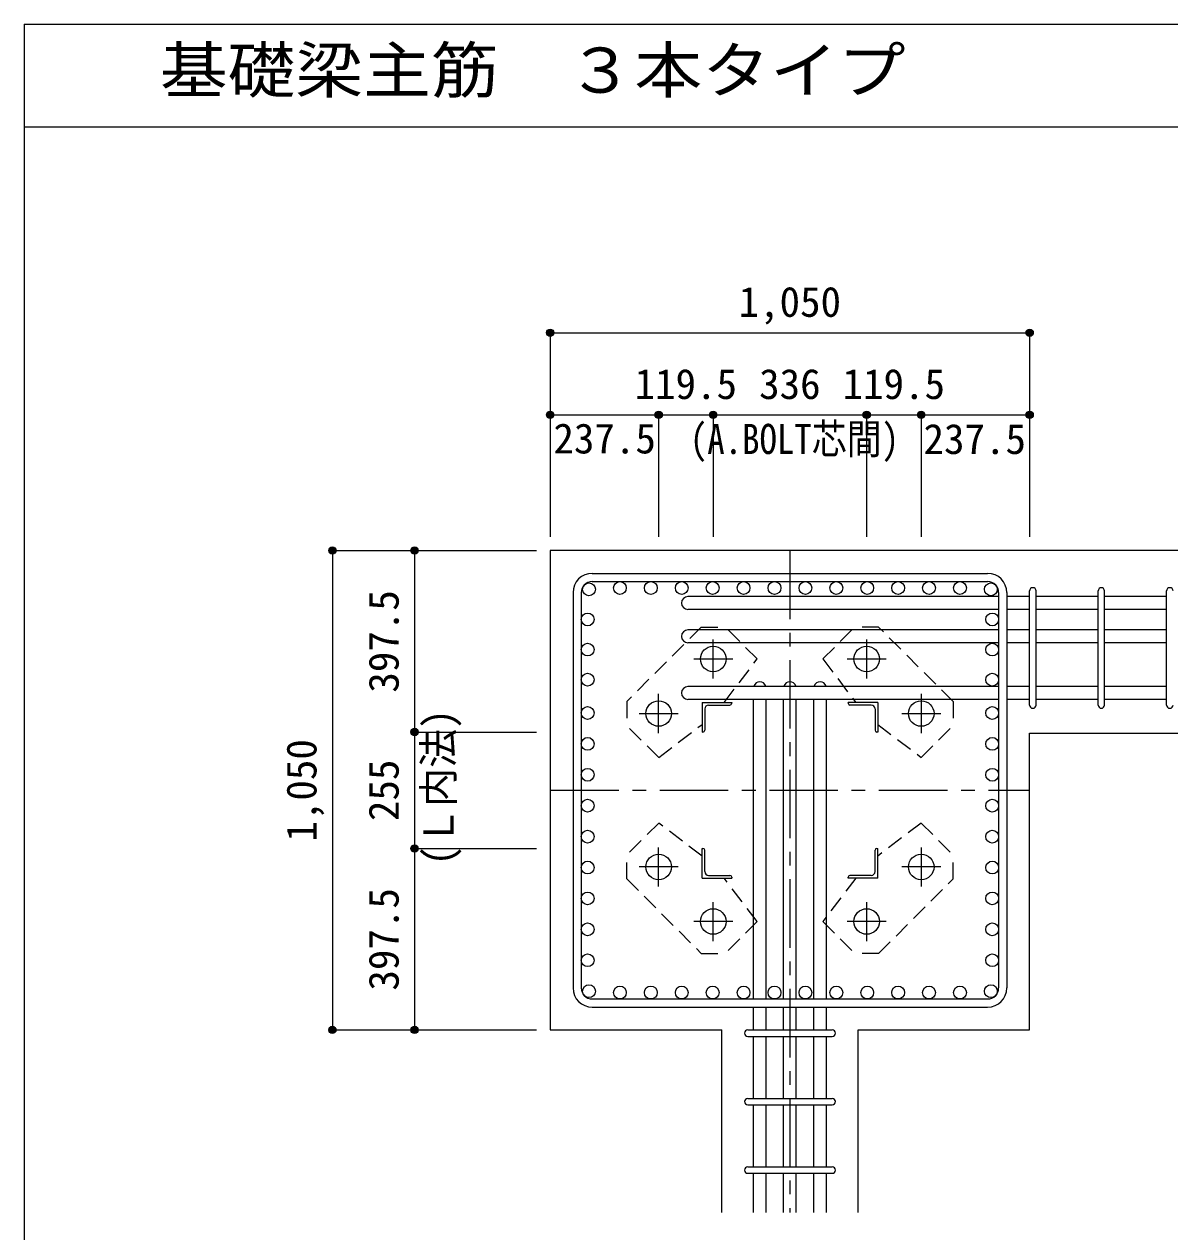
# Model space of a CAD drawing. Units: millimetres at full size, sheet at 1:30. Extents: x -5973 to 5954, y -4195 to 4201.
# Drawn here: x -5973 to -3464, y 1556 to 4201 of the extents above; entities that cross this region are included whole.
import ezdxf
from ezdxf.enums import TextEntityAlignment as Align

# ---------------------------------------------------------------- set-up
doc = ezdxf.new("R2010")
doc.units = ezdxf.units.MM
doc.header["$LTSCALE"] = 30
doc.header["$PDMODE"] = 32
doc.header["$PDSIZE"] = 15
doc.linetypes.add('CHAIN1', pattern=[8, 5, -1, 1, -1])
doc.linetypes.add('DASHED1', pattern=[1.8, 1.2, -0.6])
for name, color, linetype in [('0-1', 2, 'Continuous'), ('0-2', 4, 'Continuous'), ('0-3', 3, 'Continuous'), ('0-4', 7, 'Continuous'), ('0-5', 7, 'Continuous'), ('0-6', 7, 'Continuous'), ('0-7', 4, 'Continuous'), ('0-9', 4, 'DASHED1'), ('0-D', 4, 'Continuous'), ('6-7_文字', 7, 'Continuous'), ('F-0_枠', 6, 'Continuous')]:
    doc.layers.add(name, color=color, linetype=linetype)
doc.styles.add('ＭＳ ゴシック', font='')
doc.styles.get('ＭＳ ゴシック').set_extended_font_data('MS Gothic')

msp = doc.modelspace()

# ---------------------------------------------------------------- linework, layer by layer
at = {"layer": '0-1'}
for p, q in [((-3370.8, 3048.3), (-4820.8, 3048.3)), ((-4820.8, 3048.3), (-4820.8, 1998.3)), ((-3770.8, 2648.37), (-3370.8, 2648.37)), ((-3770.8, 1998.3), (-3770.8, 2648.37)), ((-4820.8, 1998.3), (-4445.3, 1998.3)), ((-4445.3, 1598.3), (-4445.3, 1998.3)), ((-4146.3, 1598.3), (-4146.3, 1998.3)), ((-4146.3, 1998.3), (-3770.8, 1998.3))]:
    msp.add_line(p, q, dxfattribs=at)
at = {"layer": '0-2', "linetype": 'CHAIN1'}
for p, q in [((-4463.8, 2768.1), (-4463.8, 2853.6)), ((-4127.8, 2853.6), (-4127.8, 2768.1)), ((-4506.6, 2810.8), (-4421.1, 2810.8)), ((-4170.5, 2810.8), (-4085, 2810.8)), ((-4583.3, 2648.6), (-4583.3, 2734.1)), ((-4008.3, 2734.1), (-4008.3, 2648.6)), ((-4626.1, 2691.3), (-4540.6, 2691.3)), ((-4051, 2691.3), (-3965.5, 2691.3)), ((-4583.3, 2312.5), (-4583.3, 2398)), ((-4008.3, 2398), (-4008.3, 2312.5)), ((-4540.6, 2355.3), (-4626.1, 2355.3)), ((-3965.5, 2355.3), (-4051, 2355.3)), ((-4463.8, 2193), (-4463.8, 2278.5)), ((-4127.8, 2278.5), (-4127.8, 2193)), ((-4421.1, 2235.8), (-4506.6, 2235.8)), ((-4085, 2235.8), (-4170.5, 2235.8))]:
    msp.add_line(p, q, dxfattribs=at)
at = {"layer": '0-2'}
for p, q in [((-4488.3, 2715.8), (-4423.3, 2715.8)), ((-4488.3, 2715.8), (-4488.3, 2650.8)), ((-4482.3, 2701.3), (-4482.3, 2654.8)), ((-4473.8, 2709.8), (-4427.3, 2709.8)), ((-4423.3, 2715.8), (-4423.3, 2713.8)), ((-4103.3, 2715.8), (-4168.3, 2715.8)), ((-4168.3, 2713.8), (-4168.3, 2715.8)), ((-4117.8, 2709.8), (-4164.3, 2709.8)), ((-4109.3, 2701.3), (-4109.3, 2654.8)), ((-4103.3, 2715.8), (-4103.3, 2650.8)), ((-4486.3, 2650.8), (-4488.3, 2650.8)), ((-4103.3, 2650.8), (-4105.3, 2650.8)), ((-4488.3, 2395.8), (-4486.3, 2395.8)), ((-4488.3, 2330.8), (-4488.3, 2395.8)), ((-4482.3, 2345.3), (-4482.3, 2391.8)), ((-4109.3, 2345.3), (-4109.3, 2391.8)), ((-4105.3, 2395.8), (-4103.3, 2395.8)), ((-4103.3, 2330.8), (-4103.3, 2395.8)), ((-4488.3, 2330.8), (-4423.3, 2330.8)), ((-4473.8, 2336.8), (-4427.3, 2336.8)), ((-4423.3, 2332.8), (-4423.3, 2330.8)), ((-4168.3, 2330.8), (-4168.3, 2332.8)), ((-4103.3, 2330.8), (-4168.3, 2330.8)), ((-4117.8, 2336.8), (-4164.3, 2336.8))]:
    msp.add_line(p, q, dxfattribs=at)
at = {"layer": '0-2', "color": 3}
for centre in [(-4463.8, 2810.8), (-4127.8, 2810.8), (-4583.3, 2691.3), (-4008.3, 2691.3), (-4583.3, 2355.3), (-4008.3, 2355.3), (-4463.8, 2235.8), (-4127.8, 2235.8)]:
    msp.add_circle(centre, 28, dxfattribs=at)
at = {"layer": '0-2'}
for centre, radius, start, end in [((-4473.8, 2701.3), 8.5, 90, 180), ((-4427.3, 2713.8), 4, 270, 0), ((-4164.3, 2713.8), 4, 180, 270), ((-4117.8, 2701.3), 8.5, 0, 90), ((-4486.3, 2654.8), 4, 270, 0), ((-4105.3, 2654.8), 4, 180, 270), ((-4486.3, 2391.8), 4, 0, 90), ((-4105.3, 2391.8), 4, 90, 180), ((-4473.8, 2345.3), 8.5, 180, 270), ((-4427.3, 2332.8), 4, 0, 90), ((-4164.3, 2332.8), 4, 90, 180), ((-4117.8, 2345.3), 8.5, 270, 0)]:
    msp.add_arc(centre, radius, start, end, dxfattribs=at)
at = {"layer": '0-3'}
for centre in [(-4735.87, 2963.37), (-4668.17, 2966.3), (-4600.47, 2966.3), (-4532.76, 2966.3), (-4465.06, 2966.3), (-4397.36, 2966.3), (-4329.65, 2966.3), (-4261.95, 2966.3), (-4194.25, 2966.3), (-4126.54, 2966.3), (-4058.84, 2966.3), (-3991.14, 2966.3), (-3923.43, 2966.3), (-3855.73, 2963.37), (-4738.7, 2897.37), (-3852.8, 2897.37), (-4738.8, 2831.37), (-3852.8, 2831.37), (-4738.8, 2765.37), (-3852.8, 2765.37), (-4738.8, 2692.56), (-3852.8, 2692.56), (-4738.8, 2624.85), (-3852.8, 2624.85), (-4738.8, 2557.15), (-3852.8, 2557.15), (-4738.8, 2489.45), (-3852.8, 2489.45), (-4738.8, 2421.74), (-3852.8, 2421.74), (-4738.8, 2354.04), (-3852.8, 2354.04), (-4738.8, 2286.34), (-3852.8, 2286.34), (-4738.8, 2218.63), (-3852.8, 2218.63), (-4738.8, 2150.93), (-3852.8, 2150.93), (-4735.87, 2083.23), (-4735.87, 2083.23), (-4668.17, 2080.3), (-4600.47, 2080.3), (-4532.76, 2080.3), (-4465.06, 2080.3), (-4397.36, 2080.3), (-4329.65, 2080.3), (-4261.95, 2080.3), (-4194.25, 2080.3), (-4126.54, 2080.3), (-4058.84, 2080.3), (-3991.14, 2080.3), (-3923.43, 2080.3), (-3855.73, 2083.23), (-3855.73, 2083.23)]:
    msp.add_circle(centre, 14, dxfattribs=at)
at = {"layer": '0-4'}
for p, q in [((-4728.8, 2998.3), (-3862.8, 2998.3)), ((-4728.8, 2980.3), (-3862.8, 2980.3)), ((-4770.8, 2956.3), (-4770.8, 2090.3)), ((-4752.8, 2956.3), (-4752.8, 2090.3)), ((-3838.8, 2956.3), (-3838.8, 2090.3)), ((-3820.8, 2956.3), (-3820.8, 2090.3)), ((-4728.8, 2066.3), (-3862.8, 2066.3)), ((-4728.8, 2048.3), (-3862.8, 2048.3))]:
    msp.add_line(p, q, dxfattribs=at)
for centre, radius, start, end in [((-4728.8, 2956.3), 42, 90, 180), ((-3862.8, 2956.3), 42, 0, 90), ((-4728.8, 2956.3), 24, 90, 180), ((-3862.8, 2956.3), 24, 0, 90), ((-4728.8, 2090.3), 42, 180, 270), ((-4728.8, 2090.3), 24, 180, 270), ((-3862.8, 2090.3), 42, 270, 0), ((-3862.8, 2090.3), 24, 270, 0)]:
    msp.add_arc(centre, radius, start, end, dxfattribs=at)
at = {"layer": '0-5'}
for p, q in [((-3838.8, 2947.37), (-4519.3, 2947.37)), ((-3770.8, 2947.37), (-3820.8, 2947.37)), ((-3620.8, 2947.37), (-3756.8, 2947.37)), ((-3470.8, 2947.37), (-3606.8, 2947.37)), ((-3838.8, 2919.37), (-4519.3, 2919.37)), ((-3770.8, 2919.37), (-3820.8, 2919.37)), ((-3620.8, 2919.37), (-3756.8, 2919.37)), ((-3470.8, 2919.37), (-3606.8, 2919.37)), ((-3838.8, 2874.37), (-4519.3, 2874.37)), ((-3770.8, 2874.37), (-3820.8, 2874.37)), ((-3620.8, 2874.37), (-3756.8, 2874.37)), ((-3470.8, 2874.37), (-3606.8, 2874.37)), ((-3838.8, 2846.37), (-4519.3, 2846.37)), ((-3770.8, 2846.37), (-3820.8, 2846.37)), ((-3620.8, 2846.37), (-3756.8, 2846.37)), ((-3470.8, 2846.37), (-3606.8, 2846.37)), ((-3838.8, 2750.37), (-4519.3, 2750.37)), ((-3770.8, 2750.37), (-3820.8, 2750.37)), ((-3620.8, 2750.37), (-3756.8, 2750.37)), ((-3470.8, 2750.37), (-3606.8, 2750.37)), ((-3838.8, 2722.37), (-4519.3, 2722.37)), ((-4375.8, 2066.3), (-4375.8, 2722.37)), ((-4347.8, 2066.3), (-4347.8, 2722.37)), ((-4309.8, 2066.3), (-4309.8, 2722.37)), ((-4281.8, 2066.3), (-4281.8, 2722.37)), ((-4243.8, 2066.3), (-4243.8, 2722.37)), ((-4215.8, 2066.3), (-4215.8, 2722.37)), ((-3770.8, 2722.37), (-3820.8, 2722.37)), ((-3620.8, 2722.37), (-3756.8, 2722.37)), ((-3470.8, 2722.37), (-3606.8, 2722.37)), ((-4375.8, 1998.3), (-4375.8, 2048.3)), ((-4347.8, 1998.3), (-4347.8, 2048.3)), ((-4309.8, 1998.3), (-4309.8, 2048.3)), ((-4281.8, 1998.3), (-4281.8, 2048.3)), ((-4243.8, 1998.3), (-4243.8, 2048.3)), ((-4215.8, 1998.3), (-4215.8, 2048.3)), ((-4375.8, 1848.3), (-4375.8, 1984.3)), ((-4347.8, 1848.3), (-4347.8, 1984.3)), ((-4309.8, 1848.3), (-4309.8, 1984.3)), ((-4281.8, 1848.3), (-4281.8, 1984.3)), ((-4243.8, 1848.3), (-4243.8, 1984.3)), ((-4215.8, 1848.3), (-4215.8, 1984.3)), ((-4375.8, 1698.3), (-4375.8, 1834.3)), ((-4347.8, 1698.3), (-4347.8, 1834.3)), ((-4309.8, 1698.3), (-4309.8, 1834.3)), ((-4281.8, 1698.3), (-4281.8, 1834.3)), ((-4243.8, 1698.3), (-4243.8, 1834.3)), ((-4215.8, 1698.3), (-4215.8, 1834.3)), ((-4375.8, 1598.3), (-4375.8, 1684.3)), ((-4347.8, 1598.3), (-4347.8, 1684.3)), ((-4309.8, 1598.3), (-4309.8, 1684.3)), ((-4281.8, 1598.3), (-4281.8, 1684.3)), ((-4243.8, 1598.3), (-4243.8, 1684.3)), ((-4215.8, 1598.3), (-4215.8, 1684.3))]:
    msp.add_line(p, q, dxfattribs=at)
for centre, start, end in [((-4519.3, 2933.37), 90, 270), ((-4519.3, 2860.37), 90, 270), ((-4361.8, 2746.8), 19.05677, 160.94323), ((-4295.8, 2746.8), 19.05677, 160.94323), ((-4229.8, 2746.8), 19.05677, 160.94323), ((-4519.3, 2736.37), 90, 270)]:
    msp.add_arc(centre, 14, start, end, dxfattribs=at)
at = {"layer": '0-6'}
for p, q in [((-3770.8, 2709.87), (-3770.8, 2959.87)), ((-3756.8, 2709.87), (-3756.8, 2959.87)), ((-3620.8, 2709.87), (-3620.8, 2959.87)), ((-3606.8, 2709.87), (-3606.8, 2959.87)), ((-3470.8, 2709.87), (-3470.8, 2959.87)), ((-4388.3, 1998.3), (-4203.3, 1998.3)), ((-4388.3, 1984.3), (-4203.3, 1984.3)), ((-4388.3, 1848.3), (-4203.3, 1848.3)), ((-4388.3, 1834.3), (-4203.3, 1834.3)), ((-4388.3, 1698.3), (-4203.3, 1698.3)), ((-4388.3, 1684.3), (-4203.3, 1684.3))]:
    msp.add_line(p, q, dxfattribs=at)
for centre, start, end in [((-3763.8, 2959.87), 0, 180), ((-3763.8, 2959.87), 0, 180), ((-3763.8, 2959.87), 0, 180), ((-3763.8, 2959.87), 0, 180), ((-3613.8, 2959.87), 0, 180), ((-3463.8, 2959.87), 0, 180), ((-3763.8, 2709.87), 180, 0), ((-3763.8, 2709.87), 180, 0), ((-3763.8, 2709.87), 180, 0), ((-3763.8, 2709.87), 180, 0), ((-3613.8, 2709.87), 180, 0), ((-3463.8, 2709.87), 180, 0), ((-4388.3, 1991.3), 90, 270), ((-4388.3, 1991.3), 90, 270), ((-4388.3, 1991.3), 90, 270), ((-4388.3, 1991.3), 90, 270), ((-4203.3, 1991.3), 270, 90), ((-4203.3, 1991.3), 270, 90), ((-4203.3, 1991.3), 270, 90), ((-4203.3, 1991.3), 270, 90), ((-4388.3, 1841.3), 90, 270), ((-4203.3, 1841.3), 270, 90), ((-4388.3, 1691.3), 90, 270), ((-4203.3, 1691.3), 270, 90)]:
    msp.add_arc(centre, 7, start, end, dxfattribs=at)
at = {"layer": '0-9'}
for p, q in [((-4489.93, 2880.77), (-4653.27, 2717.43)), ((-4489.93, 2880.77), (-4437.6, 2880.77)), ((-4367.62, 2810.78), (-4437.6, 2880.77)), ((-4223.99, 2810.78), (-4154, 2880.77)), ((-4101.67, 2880.77), (-4154, 2880.77)), ((-3938.33, 2717.43), (-4101.67, 2880.77)), ((-4440, 2715.8), (-4367.62, 2810.78)), ((-4223.99, 2810.78), (-4151.6, 2715.8)), ((-4653.27, 2717.43), (-4653.27, 2665.1)), ((-3938.33, 2717.43), (-3938.33, 2665.1)), ((-4583.28, 2595.11), (-4653.27, 2665.1)), ((-4583.28, 2595.11), (-4488.3, 2667.5)), ((-4103.3, 2667.5), (-4008.32, 2595.11)), ((-4008.32, 2595.11), (-3938.33, 2665.1)), ((-4583.28, 2451.48), (-4653.27, 2381.5)), ((-4488.3, 2379.1), (-4583.28, 2451.48)), ((-4008.32, 2451.49), (-4103.3, 2379.1)), ((-4008.32, 2451.49), (-3938.33, 2381.5)), ((-4653.27, 2329.17), (-4653.27, 2381.5)), ((-3938.33, 2329.17), (-3938.33, 2381.5)), ((-4653.27, 2329.17), (-4489.93, 2165.83)), ((-4367.61, 2235.82), (-4440, 2330.8)), ((-4151.6, 2330.8), (-4223.99, 2235.82)), ((-4101.67, 2165.83), (-3938.33, 2329.17)), ((-4367.61, 2235.82), (-4437.6, 2165.83)), ((-4223.99, 2235.82), (-4154, 2165.83)), ((-4489.93, 2165.83), (-4437.6, 2165.83)), ((-4101.67, 2165.83), (-4154, 2165.83))]:
    msp.add_line(p, q, dxfattribs=at)
at = {"layer": '0-D'}
for p, q in [((-4820.8, 3525.34), (-4820.8, 3345.34)), ((-4820.8, 3525.34), (-3770.8, 3525.34)), ((-4820.8, 3525.34), (-4820.8, 3345.34)), ((-3770.8, 3525.34), (-3770.8, 3345.34)), ((-4820.8, 3345.34), (-4820.8, 3078.3)), ((-4820.8, 3345.34), (-4583.3, 3345.34)), ((-4820.8, 3345.34), (-4820.8, 3078.3)), ((-4583.3, 3345.34), (-4583.3, 3078.3)), ((-4583.3, 3345.34), (-4463.8, 3345.34)), ((-4463.8, 3345.34), (-4463.8, 3078.3)), ((-4463.8, 3345.34), (-4127.8, 3345.34)), ((-4127.8, 3345.34), (-4127.8, 3078.3)), ((-4127.8, 3345.34), (-4008.3, 3345.34)), ((-4008.3, 3345.34), (-4008.3, 3078.3)), ((-4008.3, 3345.34), (-3770.8, 3345.34)), ((-3770.8, 3345.34), (-3770.8, 3078.3)), ((-5297.84, 3048.3), (-5117.84, 3048.3)), ((-5297.84, 3048.3), (-5297.84, 1998.3)), ((-5297.84, 3048.3), (-5117.84, 3048.3)), ((-5117.84, 3048.3), (-4850.8, 3048.3)), ((-5117.84, 3048.3), (-5117.84, 2650.8)), ((-5117.84, 3048.3), (-4850.8, 3048.3)), ((-5117.84, 2650.8), (-4850.8, 2650.8)), ((-5117.84, 2650.8), (-5117.84, 2395.8)), ((-5117.84, 2395.8), (-4850.8, 2395.8)), ((-5117.84, 2395.8), (-5117.84, 1998.3)), ((-5297.84, 1998.3), (-5117.84, 1998.3)), ((-5117.84, 1998.3), (-4850.8, 1998.3))]:
    msp.add_line(p, q, dxfattribs=at)
at = {"layer": '0-D', "linetype": 'CHAIN1'}
for p, q in [((-4295.8, 3048.3), (-4295.8, 1598.3)), ((-4820.8, 2523.3), (-3770.8, 2523.3))]:
    msp.add_line(p, q, dxfattribs=at)
at = {"layer": '0-D'}
for centre, radius in [((-4820.8, 3525.34), 8), ((-4820.8, 3525.34), 7.2), ((-4820.8, 3525.34), 6.4), ((-4820.8, 3525.34), 5.6), ((-4820.8, 3525.34), 4.8), ((-4820.8, 3525.34), 4), ((-4820.8, 3525.34), 3.2), ((-4820.8, 3525.34), 2.4), ((-4820.8, 3525.34), 1.6), ((-4820.8, 3525.34), 0.8), ((-3770.8, 3525.34), 8), ((-3770.8, 3525.34), 7.2), ((-3770.8, 3525.34), 6.4), ((-3770.8, 3525.34), 5.6), ((-3770.8, 3525.34), 4.8), ((-3770.8, 3525.34), 4), ((-3770.8, 3525.34), 3.2), ((-3770.8, 3525.34), 2.4), ((-3770.8, 3525.34), 1.6), ((-3770.8, 3525.34), 0.8), ((-4820.8, 3345.34), 8), ((-4820.8, 3345.34), 7.2), ((-4820.8, 3345.34), 6.4), ((-4820.8, 3345.34), 5.6), ((-4820.8, 3345.34), 4.8), ((-4820.8, 3345.34), 4), ((-4820.8, 3345.34), 3.2), ((-4820.8, 3345.34), 2.4), ((-4820.8, 3345.34), 1.6), ((-4820.8, 3345.34), 0.8), ((-4583.3, 3345.34), 8), ((-4583.3, 3345.34), 7.2), ((-4583.3, 3345.34), 6.4), ((-4583.3, 3345.34), 5.6), ((-4583.3, 3345.34), 4.8), ((-4583.3, 3345.34), 4), ((-4583.3, 3345.34), 3.2), ((-4583.3, 3345.34), 2.4), ((-4583.3, 3345.34), 1.6), ((-4583.3, 3345.34), 0.8), ((-4463.8, 3345.34), 8), ((-4463.8, 3345.34), 7.2), ((-4463.8, 3345.34), 6.4), ((-4463.8, 3345.34), 5.6), ((-4463.8, 3345.34), 4.8), ((-4463.8, 3345.34), 4), ((-4463.8, 3345.34), 3.2), ((-4463.8, 3345.34), 2.4), ((-4463.8, 3345.34), 1.6), ((-4463.8, 3345.34), 0.8), ((-4127.8, 3345.34), 8), ((-4127.8, 3345.34), 7.2), ((-4127.8, 3345.34), 6.4), ((-4127.8, 3345.34), 5.6), ((-4127.8, 3345.34), 4.8), ((-4127.8, 3345.34), 4), ((-4127.8, 3345.34), 3.2), ((-4127.8, 3345.34), 2.4), ((-4127.8, 3345.34), 1.6), ((-4127.8, 3345.34), 0.8), ((-4008.3, 3345.34), 8), ((-4008.3, 3345.34), 7.2), ((-4008.3, 3345.34), 6.4), ((-4008.3, 3345.34), 5.6), ((-4008.3, 3345.34), 4.8), ((-4008.3, 3345.34), 4), ((-4008.3, 3345.34), 3.2), ((-4008.3, 3345.34), 2.4), ((-4008.3, 3345.34), 1.6), ((-4008.3, 3345.34), 0.8), ((-3770.8, 3345.34), 8), ((-3770.8, 3345.34), 7.2), ((-3770.8, 3345.34), 6.4), ((-3770.8, 3345.34), 5.6), ((-3770.8, 3345.34), 4.8), ((-3770.8, 3345.34), 4), ((-3770.8, 3345.34), 3.2), ((-3770.8, 3345.34), 2.4), ((-3770.8, 3345.34), 1.6), ((-3770.8, 3345.34), 0.8), ((-5297.84, 3048.3), 8), ((-5297.84, 3048.3), 7.2), ((-5297.84, 3048.3), 6.4), ((-5297.84, 3048.3), 5.6), ((-5297.84, 3048.3), 4.8), ((-5297.84, 3048.3), 4), ((-5297.84, 3048.3), 3.2), ((-5297.84, 3048.3), 2.4), ((-5297.84, 3048.3), 1.6), ((-5297.84, 3048.3), 0.8), ((-5117.84, 3048.3), 8), ((-5117.84, 3048.3), 7.2), ((-5117.84, 3048.3), 6.4), ((-5117.84, 3048.3), 5.6), ((-5117.84, 3048.3), 4.8), ((-5117.84, 3048.3), 4), ((-5117.84, 3048.3), 3.2), ((-5117.84, 3048.3), 2.4), ((-5117.84, 3048.3), 1.6), ((-5117.84, 3048.3), 0.8), ((-5117.84, 2650.8), 8), ((-5117.84, 2650.8), 7.2), ((-5117.84, 2650.8), 6.4), ((-5117.84, 2650.8), 5.6), ((-5117.84, 2650.8), 4.8), ((-5117.84, 2650.8), 4), ((-5117.84, 2650.8), 3.2), ((-5117.84, 2650.8), 2.4), ((-5117.84, 2650.8), 1.6), ((-5117.84, 2650.8), 0.8), ((-5117.84, 2395.8), 8), ((-5117.84, 2395.8), 7.2), ((-5117.84, 2395.8), 6.4), ((-5117.84, 2395.8), 5.6), ((-5117.84, 2395.8), 4.8), ((-5117.84, 2395.8), 4), ((-5117.84, 2395.8), 3.2), ((-5117.84, 2395.8), 2.4), ((-5117.84, 2395.8), 1.6), ((-5117.84, 2395.8), 0.8), ((-5297.84, 1998.3), 8), ((-5297.84, 1998.3), 7.2), ((-5297.84, 1998.3), 6.4), ((-5297.84, 1998.3), 5.6), ((-5297.84, 1998.3), 4.8), ((-5297.84, 1998.3), 4), ((-5297.84, 1998.3), 3.2), ((-5297.84, 1998.3), 2.4), ((-5297.84, 1998.3), 1.6), ((-5297.84, 1998.3), 0.8), ((-5117.84, 1998.3), 8), ((-5117.84, 1998.3), 7.2), ((-5117.84, 1998.3), 6.4), ((-5117.84, 1998.3), 5.6), ((-5117.84, 1998.3), 4.8), ((-5117.84, 1998.3), 4), ((-5117.84, 1998.3), 3.2), ((-5117.84, 1998.3), 2.4), ((-5117.84, 1998.3), 1.6), ((-5117.84, 1998.3), 0.8)]:
    msp.add_circle(centre, radius, dxfattribs=at)
at = {"layer": '0-D', "color": 7}
for p in [(-4820.8, 3525.34), (-3770.8, 3525.34), (-4820.8, 3345.34), (-4583.3, 3345.34), (-4463.8, 3345.34), (-4127.8, 3345.34), (-4008.3, 3345.34), (-3770.8, 3345.34), (-5297.84, 3048.3), (-5117.84, 3048.3), (-5117.84, 2650.8), (-5117.84, 2395.8), (-5297.84, 1998.3), (-5117.84, 1998.3)]:
    msp.add_point(p, dxfattribs=at)
at = {"layer": 'F-0_枠'}
for q in [(5954.1, 4201.15), (-5972.88, -4195.24)]:
    msp.add_line((-5972.88, 4201.15), q, dxfattribs=at)
at = {"layer": 'F-0_枠', "color": 2}
msp.add_line((-5972.88, 3976.15), (3723.6, 3976.15), dxfattribs=at)

# ---------------------------------------------------------------- texts
at = {"layer": '0-7', "style": 'ＭＳ ゴシック', "width": 0.85}
msp.add_text('(A.BOLT芯間)', height=65.98, dxfattribs=at).set_placement((-4515.01, 3239.92), align=Align.BOTTOM_LEFT)
at = {"layer": '0-7', "style": 'ＭＳ ゴシック', "width": 0.95}
msp.add_text('(Ｌ内法)', height=65.98, rotation=90, dxfattribs=at).set_placement((-5012.78, 2358.7), align=Align.BOTTOM_LEFT)
at = {"layer": '0-D', "style": 'ＭＳ ゴシック'}
for s, p in [('1,050', (-4408.3, 3540.34)), ('119.5', (-4636.05, 3360.34)), ('336', (-4363.3, 3360.34)), ('119.5', (-4180.55, 3360.34)), ('237.5', (-4813.77, 3241.12)), ('237.5', (-4003.26, 3239.92))]:
    msp.add_text(s, height=65.98, dxfattribs=at).set_placement(p, align=Align.BOTTOM_LEFT)
for s, p in [('397.5', (-5132.84, 2737.05)), ('1,050', (-5312.84, 2410.8)), ('255', (-5132.84, 2455.8)), ('397.5', (-5132.84, 2084.55))]:
    msp.add_text(s, height=65.98, rotation=90, dxfattribs=at).set_placement(p, align=Align.BOTTOM_LEFT)
at = {"layer": '6-7_文字', "color": 2, "style": 'ＭＳ ゴシック', "width": 1.1}
msp.add_text('\u3000\u3000基礎梁主筋\u3000３本タイプ', height=98.97, dxfattribs=at).set_placement((-5972.88, 4021.15), align=Align.BOTTOM_LEFT)

doc.saveas('drawing.dxf')
